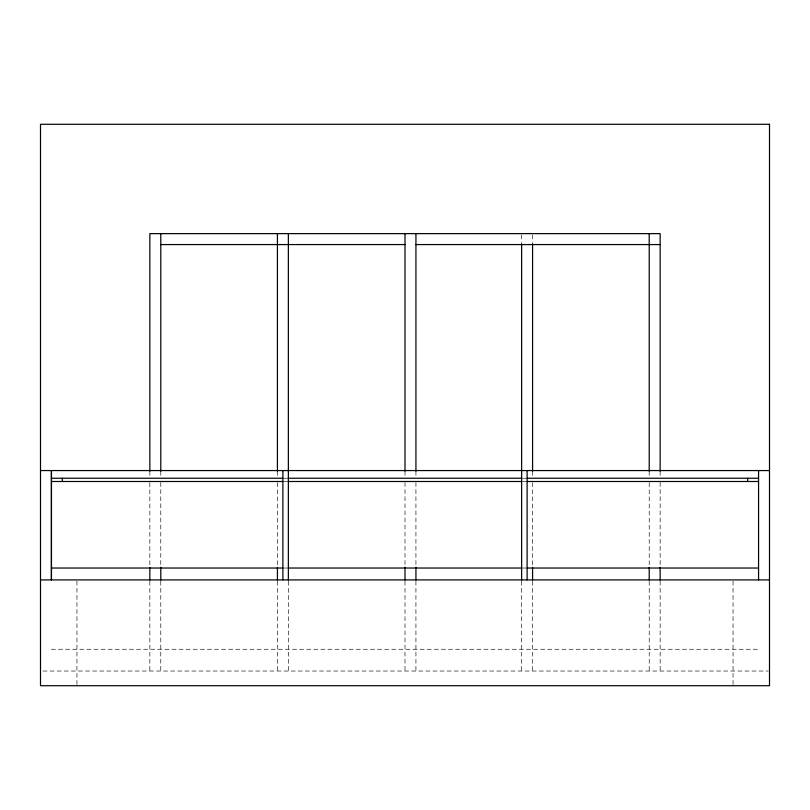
<?xml version="1.0" encoding="UTF-8"?>
<svg xmlns="http://www.w3.org/2000/svg" width="810" height="810" viewBox="0 0 810 810"><rect width="100%" height="100%" fill="white"/><g stroke="black" fill="none" stroke-linecap="round" stroke-linejoin="round"><path stroke-width="0.61" stroke-dasharray="4.05 3.04" d="M284.188 478.244L286.72 478.244M523.28 478.244L525.812 478.244M284.188 481.494L286.72 481.494M523.28 481.494L525.812 481.494M284.188 568.033L286.72 568.033M523.28 568.033L525.812 568.033M51.435 649.266L758.565 649.266M43.011 671.034L768.244 671.034M733.05 581.165L733.05 685.716M660.15 471.298L660.15 477.414M660.15 482.476L660.15 566.109M660.15 581.185L660.15 671.034M649.215 471.298L649.215 476.351M649.215 482.679L649.215 566.109M649.215 581.276L649.215 671.034M532.575 234.9L532.575 242.484M532.575 471.298L532.575 476.351M532.575 482.679L532.575 566.109M532.575 581.276L532.575 671.034M521.64 234.9L521.64 242.484M521.64 581.276L521.64 671.034M415.935 471.298L415.935 477.414M415.935 482.476L415.935 566.109M415.935 581.185L415.935 671.034M405 471.298L405 477.414M405 482.476L405 566.109M405 581.185L405 671.034M288.36 581.276L288.36 671.034M277.425 471.298L277.425 476.351M277.425 482.679L277.425 566.109M277.425 581.276L277.425 671.034M160.785 471.298L160.785 477.414M160.785 482.476L160.785 566.109M160.785 581.185L160.785 671.034M149.85 471.298L149.85 476.351M149.85 482.679L149.85 566.109M149.85 581.276L149.85 671.034M76.95 581.165L76.95 684.46"/><path stroke-width="1.21" d="M160.785 244.569L405 244.569M415.935 244.569L660.15 244.569M40.5 470.559L769.5 470.559M51.435 478.244L282.933 478.244M287.985 478.244L522.015 478.244M527.067 478.244L758.565 478.244M51.435 481.494L282.933 481.494M287.985 481.494L522.015 481.494M527.067 481.494L758.565 481.494M51.435 568.033L282.933 568.033M287.985 568.033L522.015 568.033M527.067 568.033L758.565 568.033M40.5 579.909L769.5 579.909M758.565 470.559L758.565 579.909M747.63 478.244L747.63 481.494M660.15 471.298L660.15 233.634L149.85 233.634L149.85 471.298M660.15 567.375L660.15 580.011M649.215 233.634L649.215 471.298M649.215 567.375L649.215 580.011M532.575 243.749L532.575 471.298M532.575 567.375L532.575 580.011M527.107 470.559L527.107 579.909M521.64 243.749L521.64 580.011M415.935 233.634L415.935 471.298M415.935 567.263L415.935 580.011M405 233.634L405 471.298M405 567.263L405 580.011M288.36 233.634L288.36 580.011M282.892 470.559L282.892 579.909M277.425 233.634L277.425 471.298M277.425 567.375L277.425 580.011M160.785 233.634L160.785 471.298M160.785 567.263L160.785 580.011M149.85 567.375L149.85 580.011M62.37 478.244L62.37 481.494M51.435 470.559L51.435 579.909L51.435 470.559M769.5 124.284L40.5 124.284L40.5 685.716L769.5 685.716L769.5 124.284"/></g></svg>
